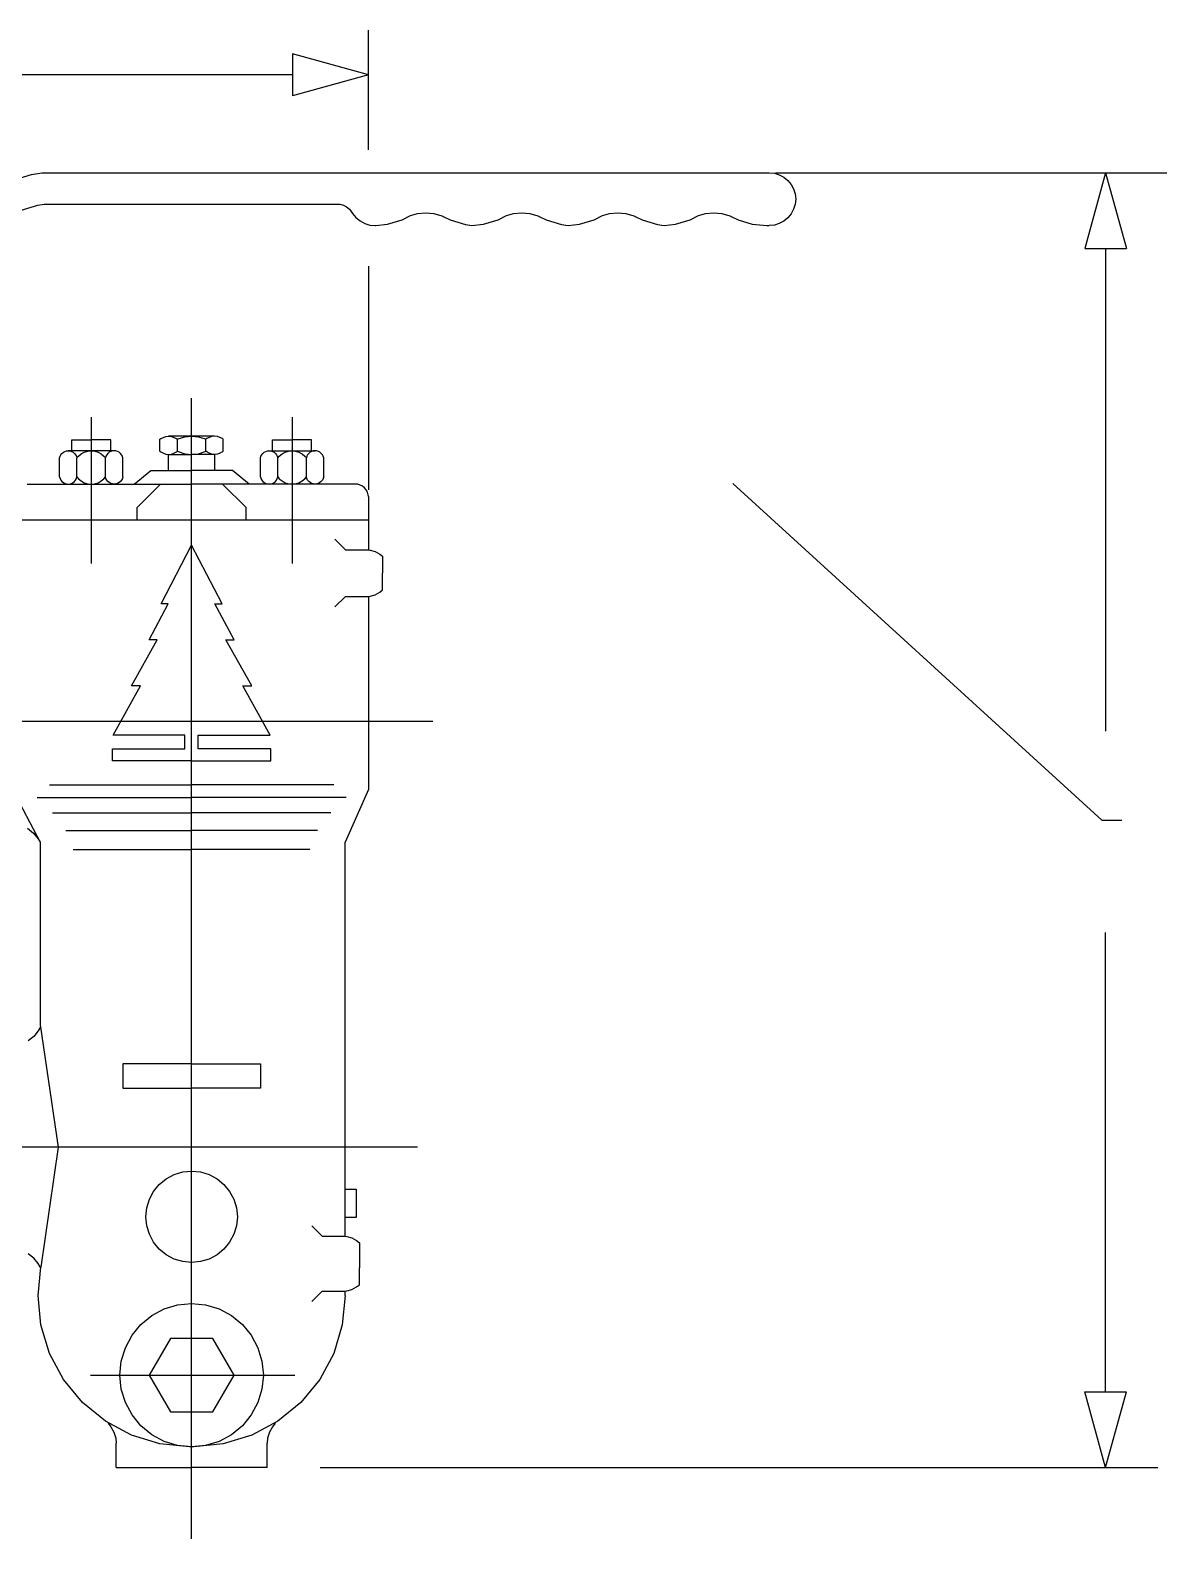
# Model space of a CAD drawing. Extents: x 391 to 1246, y 154 to 1081.
# Drawn here: x 906.5 to 1246.2, y 154 to 605.1 of the extents above; entities that cross this region are included whole.
import ezdxf

# ---------------------------------------------------------------- set-up
doc = ezdxf.new("R2010")
doc.units = 0
doc.header["$MEASUREMENT"] = 0
doc.layers.get('0').update_dxf_attribs({"linetype": 'CONTINUOUS'})
for name, color, linetype in [('-1', 7, 'CONTINUOUS'), ('1', 7, 'CONTINUOUS'), ('4', 7, 'CONTINUOUS')]:
    doc.layers.add(name, color=color, linetype=linetype)

msp = doc.modelspace()

# ---------------------------------------------------------------- linework, layer by layer
at = {"layer": '-1', "color": 3, "linetype": 'Continuous'}
msp.add_line((984.91, 591.75), (643.82, 591.75), dxfattribs=at)
at = {"layer": '-1', "color": 5, "linetype": 'Continuous'}
msp.add_line((1226.78, 368.92), (1232.78, 368.92), dxfattribs=at)
at = {"linetype": 'Continuous'}
msp.add_line((1226.78, 368.92), (1116.54, 469.63), dxfattribs=at)
at = {"layer": '1', "color": 3, "linetype": 'Continuous'}
for p, q in [((1007.58, 569.34), (1007.58, 605.13)), ((1129.28, 562.52), (1246.22, 562.52)), ((1227.92, 539.85), (1227.92, 395.5)), ((1007.58, 534.58), (1007.58, 467.65)), ((1227.92, 198), (1227.92, 335.32)), ((993.13, 175.33), (1243.55, 175.33))]:
    msp.add_line(p, q, dxfattribs=at)
at = {"layer": '1', "color": 7, "linetype": 'Continuous'}
for p, q in [((893.5, 557.93), (906.87, 561.98)), ((906.87, 561.98), (909.92, 562.52)), ((909.92, 562.52), (1127.37, 562.52)), ((1127.37, 562.52), (1128.91, 562.37)), ((1128.91, 562.37), (1130.39, 561.92)), ((1130.39, 561.92), (1131.76, 561.19)), ((1131.76, 561.19), (1132.96, 560.21)), ((1132.96, 560.21), (1133.94, 559.01)), ((1133.94, 559.01), (1134.67, 557.64)), ((1134.67, 557.64), (1135.12, 556.16)), ((1135.12, 556.16), (1135.28, 554.61)), ((897.08, 549.27), (908.7, 552.79)), ((908.7, 552.79), (910.67, 553.15)), ((910.67, 553.15), (998.58, 553.15)), ((998.58, 553.15), (999.06, 553.08)), ((999.06, 553.08), (1000.09, 552.77)), ((1000.09, 552.77), (1001.04, 552.26)), ((1001.04, 552.26), (1001.87, 551.58)), ((1001.87, 551.58), (1002.45, 550.89)), ((1002.45, 550.89), (1002.79, 550.34)), ((1022.25, 550.29), (1024.68, 550.53)), ((1024.68, 550.53), (1027.12, 550.29)), ((1050.95, 550.29), (1053.39, 550.53)), ((1053.39, 550.53), (1055.83, 550.29)), ((1079.66, 550.3), (1082.1, 550.54)), ((1082.1, 550.54), (1084.53, 550.3)), ((1108.37, 550.3), (1110.8, 550.54)), ((1110.8, 550.54), (1113.24, 550.3)), ((1134.67, 551.59), (1133.94, 550.22)), ((1135.12, 553.07), (1134.67, 551.59)), ((1135.28, 554.61), (1135.12, 553.07)), ((1002.79, 550.34), (1003.81, 549.1)), ((1003.81, 549.1), (1005.05, 548.08)), ((1005.05, 548.08), (1006.46, 547.33)), ((1006.46, 547.33), (1008, 546.86)), ((1008, 546.86), (1009.6, 546.7)), ((1009.6, 546.7), (1009.8, 546.7)), ((1009.8, 546.7), (1013.24, 547.13)), ((1013.24, 547.13), (1017.64, 548.46)), ((1017.64, 548.46), (1020.13, 549.67)), ((1020.13, 549.67), (1022.25, 550.29)), ((1027.12, 550.29), (1029.46, 549.58)), ((1029.46, 549.58), (1029.88, 549.4)), ((1029.88, 549.4), (1032.01, 548.39)), ((1032.01, 548.39), (1036.56, 547.01)), ((1036.56, 547.01), (1038.51, 546.7)), ((1038.51, 546.7), (1041.94, 547.13)), ((1041.94, 547.13), (1046.35, 548.46)), ((1046.35, 548.46), (1048.84, 549.67)), ((1048.84, 549.68), (1050.95, 550.29)), ((1055.83, 550.29), (1058.17, 549.58)), ((1058.17, 549.58), (1058.59, 549.4)), ((1058.59, 549.4), (1060.72, 548.39)), ((1060.72, 548.39), (1065.27, 547.01)), ((1065.27, 547.01), (1067.22, 546.71)), ((1067.22, 546.71), (1070.65, 547.13)), ((1070.65, 547.13), (1075.06, 548.47)), ((1075.06, 548.47), (1077.55, 549.68)), ((1077.55, 549.68), (1079.66, 550.3)), ((1084.53, 550.3), (1086.88, 549.59)), ((1086.88, 549.59), (1087.3, 549.4)), ((1087.3, 549.4), (1089.43, 548.4)), ((1089.43, 548.4), (1093.98, 547.02)), ((1093.98, 547.02), (1095.93, 546.71)), ((1095.93, 546.71), (1099.36, 547.13)), ((1099.36, 547.13), (1103.76, 548.47)), ((1103.76, 548.47), (1106.26, 549.68)), ((1106.26, 549.68), (1108.37, 550.3)), ((1113.24, 550.3), (1115.58, 549.59)), ((1115.58, 549.59), (1116, 549.4)), ((1116, 549.4), (1118.12, 548.39)), ((1118.12, 548.39), (1122.29, 547.12)), ((1122.29, 547.12), (1126.63, 546.69)), ((1126.63, 546.69), (1127.37, 546.71)), ((1128.91, 546.86), (1127.37, 546.71)), ((1130.39, 547.31), (1128.91, 546.86)), ((1131.76, 548.04), (1130.39, 547.31)), ((1132.96, 549.02), (1131.76, 548.04)), ((1133.94, 550.22), (1132.96, 549.02)), ((945.26, 482.79), (945.54, 483)), ((945.26, 479.21), (945.26, 482.79)), ((945.54, 483), (946.26, 483.38)), ((946.26, 483.38), (947.04, 483.62)), ((947.04, 483.62), (947.85, 483.7)), ((961.59, 483.7), (947.85, 483.7)), ((947.85, 483.7), (948.66, 483.62)), ((948.66, 483.62), (949.44, 483.38)), ((949.44, 483.38), (950.16, 483)), ((950.16, 483), (950.45, 482.79)), ((950.45, 482.79), (950.7, 482.9)), ((950.45, 479.21), (950.45, 482.79)), ((950.7, 482.9), (952.67, 483.49)), ((952.67, 483.49), (954.72, 483.7)), ((954.72, 483.7), (956.77, 483.49)), ((956.77, 483.49), (958.74, 482.9)), ((958.74, 482.9), (958.99, 482.79)), ((959.28, 483), (958.99, 482.79)), ((958.99, 479.21), (958.99, 482.79)), ((960, 483.38), (959.28, 483)), ((960.78, 483.62), (960, 483.38)), ((961.59, 483.7), (960.78, 483.62)), ((962.4, 483.62), (961.59, 483.7)), ((963.18, 483.38), (962.4, 483.62)), ((963.9, 483), (963.18, 483.38)), ((964.18, 482.79), (963.9, 483)), ((964.18, 479.21), (964.18, 482.79)), ((915.39, 477.72), (915.63, 478.18)), ((915.63, 478.18), (915.96, 478.58)), ((915.96, 478.58), (916.37, 478.91)), ((916.37, 478.91), (916.82, 479.15)), ((916.82, 479.15), (917.32, 479.31)), ((917.32, 479.31), (917.84, 479.36)), ((931.57, 479.36), (917.84, 479.36)), ((917.84, 479.36), (918.36, 479.31)), ((918.36, 479.31), (918.85, 479.15)), ((918.85, 479.15), (919.31, 478.91)), ((918.89, 479.36), (918.89, 482.61)), ((918.89, 482.61), (924.71, 482.61)), ((919.31, 478.91), (919.71, 478.58)), ((919.71, 478.58), (920.04, 478.18)), ((920.04, 478.18), (920.29, 477.72)), ((920.89, 477.78), (921.71, 478.45)), ((921.71, 478.45), (922.64, 478.95)), ((922.64, 478.95), (923.65, 479.25)), ((923.65, 479.25), (924.71, 479.36)), ((930.53, 482.61), (924.71, 482.61)), ((924.71, 479.36), (925.76, 479.25)), ((925.76, 479.25), (926.77, 478.95)), ((926.77, 478.95), (927.7, 478.45)), ((927.7, 478.45), (928.52, 477.78)), ((929.37, 478.18), (929.12, 477.72)), ((929.7, 478.58), (929.37, 478.18)), ((930.1, 478.91), (929.7, 478.58)), ((930.56, 479.15), (930.1, 478.91)), ((930.53, 479.36), (930.53, 482.61)), ((931.06, 479.31), (930.56, 479.15)), ((931.57, 479.36), (931.06, 479.31)), ((932.09, 479.31), (931.57, 479.36)), ((932.59, 479.15), (932.09, 479.31)), ((933.05, 478.91), (932.59, 479.15)), ((933.45, 478.58), (933.05, 478.91)), ((933.78, 478.18), (933.45, 478.58)), ((934.02, 477.72), (933.78, 478.18)), ((945.26, 479.21), (945.54, 479)), ((945.54, 479), (946.26, 478.62)), ((946.26, 478.62), (947.04, 478.38)), ((947.04, 478.38), (947.85, 478.3)), ((947.78, 473.51), (947.78, 478.3)), ((947.78, 478.3), (954.72, 478.3)), ((947.85, 478.3), (948.66, 478.38)), ((948.66, 478.38), (949.44, 478.62)), ((949.44, 478.62), (950.16, 479)), ((950.16, 479), (950.45, 479.21)), ((950.45, 479.21), (950.7, 479.1)), ((950.7, 479.1), (952.67, 478.5)), ((952.67, 478.5), (954.72, 478.3)), ((954.72, 478.3), (956.77, 478.5)), ((961.66, 478.3), (954.72, 478.3)), ((956.77, 478.5), (958.74, 479.1)), ((958.74, 479.1), (958.99, 479.21)), ((959.28, 479), (958.99, 479.21)), ((960, 478.62), (959.28, 479)), ((960.78, 478.38), (960, 478.62)), ((961.59, 478.3), (960.78, 478.38)), ((962.4, 478.38), (961.59, 478.3)), ((961.66, 473.51), (961.66, 478.3)), ((963.18, 478.62), (962.4, 478.38)), ((963.9, 479), (963.18, 478.62)), ((964.18, 479.21), (963.9, 479)), ((975.41, 477.72), (975.66, 478.18)), ((975.66, 478.18), (975.99, 478.58)), ((975.99, 478.58), (976.39, 478.91)), ((976.39, 478.91), (976.85, 479.15)), ((976.85, 479.15), (977.35, 479.31)), ((977.35, 479.31), (977.86, 479.36)), ((977.86, 479.36), (991.6, 479.36)), ((977.86, 479.36), (978.38, 479.31)), ((978.38, 479.31), (978.88, 479.15)), ((978.88, 479.15), (979.34, 478.91)), ((978.91, 479.36), (978.91, 482.61)), ((978.91, 482.61), (984.73, 482.61)), ((979.34, 478.91), (979.74, 478.58)), ((979.74, 478.58), (980.07, 478.18)), ((980.07, 478.18), (980.31, 477.72)), ((980.92, 477.78), (981.74, 478.45)), ((981.74, 478.45), (982.67, 478.95)), ((982.67, 478.95), (983.68, 479.25)), ((983.68, 479.25), (984.73, 479.36)), ((990.55, 482.61), (984.73, 482.61)), ((984.73, 479.36), (985.78, 479.25)), ((985.78, 479.25), (986.8, 478.95)), ((986.8, 478.95), (987.73, 478.45)), ((987.73, 478.45), (988.55, 477.78)), ((989.39, 478.18), (989.15, 477.72)), ((989.72, 478.58), (989.39, 478.18)), ((990.13, 478.91), (989.72, 478.58)), ((990.58, 479.15), (990.13, 478.91)), ((990.55, 479.36), (990.55, 482.61)), ((991.08, 479.31), (990.58, 479.15)), ((991.6, 479.36), (991.08, 479.31)), ((992.12, 479.31), (991.6, 479.36)), ((992.61, 479.15), (992.12, 479.31)), ((993.07, 478.91), (992.61, 479.15)), ((993.47, 478.58), (993.07, 478.91)), ((993.8, 478.18), (993.47, 478.58)), ((994.05, 477.72), (993.8, 478.18)), ((915.24, 477.25), (915.39, 477.72)), ((915.24, 471.53), (915.24, 477.25)), ((920.29, 477.72), (920.43, 477.25)), ((920.43, 477.25), (920.89, 477.78)), ((920.43, 471.53), (920.43, 477.25)), ((928.52, 477.78), (928.98, 477.25)), ((929.12, 477.72), (928.98, 477.25)), ((928.98, 471.53), (928.98, 477.25)), ((934.17, 477.25), (934.02, 477.72)), ((934.17, 471.53), (934.17, 477.25)), ((975.27, 477.25), (975.41, 477.72)), ((975.27, 471.53), (975.27, 477.25)), ((980.31, 477.72), (980.46, 477.25)), ((980.46, 477.25), (980.92, 477.78)), ((980.46, 471.53), (980.46, 477.25)), ((988.55, 477.78), (989.01, 477.25)), ((989.15, 477.72), (989.01, 477.25)), ((989.01, 471.53), (989.01, 477.25)), ((994.19, 477.25), (994.05, 477.72)), ((994.19, 471.53), (994.19, 477.25)), ((905.56, 469.42), (954.72, 469.42)), ((915.24, 471.53), (915.39, 471.06)), ((915.39, 471.06), (915.63, 470.6)), ((915.63, 470.6), (915.96, 470.2)), ((915.96, 470.2), (916.37, 469.87)), ((916.37, 469.87), (916.82, 469.62)), ((916.82, 469.62), (917.32, 469.47)), ((917.32, 469.47), (917.84, 469.42)), ((917.84, 469.42), (918.36, 469.47)), ((918.36, 469.47), (918.85, 469.62)), ((918.85, 469.62), (919.31, 469.87)), ((919.31, 469.87), (919.71, 470.2)), ((919.71, 470.2), (920.04, 470.6)), ((920.04, 470.6), (920.29, 471.06)), ((920.29, 471.06), (920.43, 471.53)), ((920.43, 471.53), (920.89, 471)), ((920.89, 471), (921.71, 470.33)), ((921.71, 470.33), (922.64, 469.83)), ((922.64, 469.83), (923.65, 469.53)), ((923.65, 469.53), (924.71, 469.42)), ((924.71, 469.42), (925.76, 469.53)), ((925.76, 469.53), (926.77, 469.83)), ((926.77, 469.83), (927.7, 470.33)), ((927.7, 470.33), (928.52, 471)), ((928.52, 471), (928.98, 471.53)), ((929.12, 471.06), (928.98, 471.53)), ((929.37, 470.6), (929.12, 471.06)), ((929.7, 470.2), (929.37, 470.6)), ((930.1, 469.87), (929.7, 470.2)), ((930.56, 469.62), (930.1, 469.87)), ((931.06, 469.47), (930.56, 469.62)), ((931.57, 469.42), (931.06, 469.47)), ((932.09, 469.47), (931.57, 469.42)), ((932.59, 469.62), (932.09, 469.47)), ((933.05, 469.87), (932.59, 469.62)), ((933.45, 470.2), (933.05, 469.87)), ((933.78, 470.6), (933.45, 470.2)), ((934.02, 471.06), (933.78, 470.6)), ((934.17, 471.53), (934.02, 471.06)), ((937.57, 469.42), (942.52, 473.51)), ((938.39, 462.37), (945.45, 469.42)), ((942.52, 473.51), (954.72, 473.51)), ((966.92, 473.51), (954.72, 473.51)), ((1003.88, 469.42), (954.72, 469.42)), ((971.05, 462.37), (963.99, 469.42)), ((971.87, 469.42), (966.92, 473.51)), ((975.27, 471.53), (975.41, 471.06)), ((975.41, 471.06), (975.66, 470.6)), ((975.66, 470.6), (975.99, 470.2)), ((975.99, 470.2), (976.39, 469.87)), ((976.39, 469.87), (976.85, 469.62)), ((976.85, 469.62), (977.35, 469.47)), ((977.35, 469.47), (977.86, 469.42)), ((977.86, 469.42), (978.38, 469.47)), ((978.38, 469.47), (978.88, 469.62)), ((978.88, 469.62), (979.34, 469.87)), ((979.34, 469.87), (979.74, 470.2)), ((979.74, 470.2), (980.07, 470.6)), ((980.07, 470.6), (980.31, 471.06)), ((980.31, 471.06), (980.46, 471.53)), ((980.46, 471.53), (980.92, 471)), ((980.92, 471), (981.74, 470.33)), ((981.74, 470.33), (982.67, 469.83)), ((982.67, 469.83), (983.68, 469.53)), ((983.68, 469.53), (984.73, 469.42)), ((984.73, 469.42), (985.78, 469.53)), ((985.78, 469.53), (986.8, 469.83)), ((986.8, 469.83), (987.73, 470.33)), ((987.73, 470.33), (988.55, 471)), ((988.55, 471), (989.01, 471.53)), ((989.15, 471.06), (989.01, 471.53)), ((989.39, 470.6), (989.15, 471.06)), ((989.72, 470.2), (989.39, 470.6)), ((990.13, 469.87), (989.72, 470.2)), ((990.58, 469.62), (990.13, 469.87)), ((991.08, 469.47), (990.58, 469.62)), ((991.6, 469.42), (991.08, 469.47)), ((992.12, 469.47), (991.6, 469.42)), ((992.61, 469.62), (992.12, 469.47)), ((993.07, 469.87), (992.61, 469.62)), ((993.47, 470.2), (993.07, 469.87)), ((993.8, 470.6), (993.47, 470.2)), ((994.05, 471.06), (993.8, 470.6)), ((994.19, 471.53), (994.05, 471.06)), ((1004.36, 469.36), (1003.88, 469.42)), ((1005.11, 469.13), (1004.36, 469.36)), ((1005.81, 468.76), (1005.11, 469.13)), ((1006.42, 468.26), (1005.81, 468.76)), ((1006.92, 467.65), (1006.42, 468.26)), ((1007.29, 466.95), (1006.92, 467.65)), ((1007.52, 466.2), (1007.29, 466.95)), ((1007.58, 465.74), (1007.52, 466.2)), ((1007.58, 465.74), (1007.58, 449.77)), ((938.39, 458.71), (938.39, 462.37)), ((971.05, 458.71), (971.05, 462.37)), ((901.86, 458.71), (1007.58, 458.71)), ((945.57, 433.63), (954.72, 451.14)), ((963.87, 433.63), (954.72, 451.14)), ((997.57, 452.89), (1000.69, 449.77)), ((1000.69, 449.77), (1007.58, 449.77)), ((1007.58, 449.77), (1008.04, 449.69)), ((1008.04, 449.69), (1009.55, 449.24)), ((1009.55, 449.24), (1010.95, 448.49)), ((1010.95, 448.49), (1011.81, 447.83)), ((1011.81, 447.83), (1011.81, 442.79)), ((1011.81, 437.74), (1011.81, 442.79)), ((1010.95, 437.08), (1011.81, 437.74)), ((942.04, 422.83), (947.75, 433.63)), ((947.75, 433.63), (945.57, 433.63)), ((967.4, 422.83), (961.69, 433.63)), ((961.69, 433.63), (963.87, 433.63)), ((997.57, 432.68), (1000.69, 435.8)), ((1000.69, 435.8), (1007.58, 435.8)), ((1007.58, 435.8), (1008.04, 435.88)), ((1007.58, 435.8), (1007.58, 378.11)), ((1008.04, 435.88), (1009.55, 436.33)), ((1009.55, 436.33), (1010.95, 437.08)), ((936.71, 409.08), (944.46, 422.83)), ((944.46, 422.83), (942.04, 422.83)), ((972.73, 409.08), (964.98, 422.83)), ((964.98, 422.83), (967.4, 422.83)), ((931.23, 394.37), (939.42, 409.08)), ((939.42, 409.08), (936.71, 409.08)), ((978.21, 394.37), (970.02, 409.08)), ((970.02, 409.08), (972.73, 409.08)), ((952.72, 394.37), (931.23, 394.37)), ((952.72, 390.28), (952.72, 394.37)), ((956.72, 390.28), (956.72, 394.37)), ((956.72, 394.37), (978.21, 394.37)), ((931.02, 386.68), (931.02, 390.28)), ((931.02, 390.28), (952.72, 390.28)), ((978.42, 390.28), (956.72, 390.28)), ((978.42, 386.68), (978.42, 390.28)), ((954.72, 386.68), (931.02, 386.68)), ((954.72, 386.68), (978.42, 386.68)), ((912.22, 379.49), (954.72, 379.49)), ((997.22, 379.49), (954.72, 379.49)), ((901.15, 378.11), (909.45, 362.32)), ((908.56, 375.74), (954.72, 375.74)), ((1000.88, 375.74), (954.72, 375.74)), ((1007.58, 378.11), (1000.63, 362.32)), ((913.09, 371.12), (954.72, 371.12)), ((996.35, 371.12), (954.72, 371.12)), ((905.65, 366.51), (907.41, 365.07)), ((917.13, 365.83), (954.72, 365.83)), ((992.31, 365.83), (954.72, 365.83)), ((907.41, 365.07), (908.86, 363.31)), ((908.86, 363.31), (909.45, 362.32)), ((909.45, 362.32), (909.45, 307.71)), ((1000.63, 244.52), (1000.63, 362.32)), ((919.34, 360.16), (954.72, 360.16)), ((990.09, 360.16), (954.72, 360.16)), ((909.54, 307.11), (908.83, 305.88)), ((909.45, 307.71), (914.83, 271.11)), ((907.5, 304.26), (905.88, 302.93)), ((908.83, 305.88), (907.5, 304.26)), ((954.72, 296.04), (934.17, 296.04)), ((934.17, 296.04), (934.17, 288.81)), ((954.72, 296.04), (975.27, 296.04)), ((975.27, 296.04), (975.27, 288.81)), ((934.17, 288.81), (954.72, 288.81)), ((975.27, 288.81), (954.72, 288.81)), ((914.83, 271.11), (909.6, 235.27)), ((945.05, 259.98), (947.13, 261.68)), ((947.13, 261.68), (949.49, 262.95)), ((949.49, 262.95), (952.05, 263.72)), ((952.05, 263.72), (954.72, 263.99)), ((954.72, 263.99), (957.39, 263.72)), ((957.39, 263.72), (959.95, 262.95)), ((959.95, 262.95), (962.31, 261.68)), ((962.31, 261.68), (964.38, 259.98)), ((942.09, 255.55), (943.36, 257.91)), ((943.36, 257.91), (945.05, 259.98)), ((964.38, 259.98), (966.08, 257.91)), ((966.08, 257.91), (967.35, 255.55)), ((1000.63, 258.54), (1003.92, 258.54)), ((1003.92, 258.54), (1003.92, 250.09)), ((941.05, 250.32), (941.31, 252.99)), ((941.31, 252.99), (942.09, 255.55)), ((967.35, 255.55), (968.12, 252.99)), ((968.12, 252.99), (968.39, 250.32)), ((941.31, 247.65), (941.05, 250.32)), ((968.39, 250.32), (968.12, 247.65)), ((1003.92, 250.09), (1000.63, 250.09)), ((942.09, 245.09), (941.31, 247.65)), ((943.36, 242.73), (942.09, 245.09)), ((967.35, 245.09), (966.08, 242.73)), ((968.12, 247.65), (967.35, 245.09)), ((990.62, 247.63), (993.74, 244.52)), ((993.74, 244.52), (1000.63, 244.52)), ((1000.63, 244.52), (1001.09, 244.44)), ((1001.09, 244.44), (1002.6, 243.98)), ((1002.6, 243.98), (1004, 243.23)), ((907.5, 237.96), (905.88, 239.29)), ((945.05, 240.65), (943.36, 242.73)), ((947.13, 238.95), (945.05, 240.65)), ((964.38, 240.65), (962.31, 238.95)), ((966.08, 242.73), (964.38, 240.65)), ((1004, 243.23), (1004.86, 242.57)), ((1004.86, 242.57), (1004.86, 235.05)), ((908.83, 236.34), (907.5, 237.96)), ((908.81, 226.81), (909.6, 235.27)), ((909.54, 235.11), (908.83, 236.34)), ((949.49, 237.69), (947.13, 238.95)), ((952.05, 236.91), (949.49, 237.69)), ((954.72, 236.65), (952.05, 236.91)), ((957.39, 236.91), (954.72, 236.65)), ((959.95, 237.69), (957.39, 236.91)), ((962.31, 238.95), (959.95, 237.69)), ((1004.86, 230.01), (1004.86, 235.05)), ((909.68, 217.98), (908.81, 226.81)), ((990.62, 224.95), (993.74, 228.06)), ((993.74, 228.06), (1000.63, 228.06)), ((1000.63, 226.81), (999.76, 217.98)), ((1000.63, 228.06), (1001.09, 228.14)), ((1000.63, 226.81), (1000.63, 228.06)), ((1001.09, 228.14), (1002.6, 228.6)), ((1002.6, 228.6), (1004, 229.35)), ((1004, 229.35), (1004.86, 230.01)), ((942.81, 220.79), (946.52, 222.77)), ((946.52, 222.77), (950.54, 223.99)), ((950.54, 223.99), (954.72, 224.41)), ((954.72, 224.41), (958.9, 223.99)), ((958.9, 223.99), (962.92, 222.77)), ((962.92, 222.77), (966.63, 220.79)), ((912.25, 209.48), (909.68, 217.98)), ((936.9, 214.88), (939.56, 218.13)), ((939.56, 218.13), (942.81, 220.79)), ((966.63, 220.79), (969.88, 218.13)), ((969.88, 218.13), (972.54, 214.88)), ((999.76, 217.98), (997.19, 209.48)), ((934.92, 211.17), (936.9, 214.88)), ((948.38, 213.95), (942.04, 202.97)), ((961.06, 213.95), (948.38, 213.95)), ((967.4, 202.97), (961.06, 213.95)), ((972.54, 214.88), (974.52, 211.17)), ((916.44, 201.65), (912.25, 209.48)), ((933.7, 207.15), (934.92, 211.17)), ((974.52, 211.17), (975.74, 207.15)), ((997.19, 209.48), (993, 201.65)), ((933.28, 202.97), (933.7, 207.15)), ((975.74, 207.15), (976.15, 202.97)), ((922.07, 194.79), (916.44, 201.65)), ((933.7, 198.79), (933.28, 202.97)), ((934.92, 194.77), (933.7, 198.79)), ((942.04, 202.97), (948.38, 191.99)), ((961.06, 191.99), (967.4, 202.97)), ((975.74, 198.79), (974.52, 194.77)), ((976.15, 202.97), (975.74, 198.79)), ((993, 201.65), (987.37, 194.79)), ((928.93, 189.16), (922.07, 194.79)), ((936.9, 191.06), (934.92, 194.77)), ((974.52, 194.77), (972.54, 191.06)), ((987.37, 194.79), (980.51, 189.16)), ((939.56, 187.81), (936.9, 191.06)), ((948.38, 191.99), (961.06, 191.99)), ((972.54, 191.06), (969.88, 187.81)), ((936.76, 184.98), (928.93, 189.16)), ((929.72, 188.65), (930.57, 187.55)), ((930.57, 187.55), (931.46, 185.89)), ((931.46, 185.89), (932.01, 184.08)), ((945.25, 182.4), (936.76, 184.98)), ((942.81, 185.15), (939.56, 187.81)), ((946.52, 183.17), (942.81, 185.15)), ((966.63, 185.15), (962.92, 183.17)), ((972.68, 184.98), (964.19, 182.4)), ((969.88, 187.81), (966.63, 185.15)), ((980.51, 189.16), (972.68, 184.98)), ((977.98, 185.89), (977.43, 184.08)), ((978.87, 187.55), (977.98, 185.89)), ((979.72, 188.65), (978.87, 187.55)), ((932.01, 184.08), (932.18, 182.67)), ((932.18, 175.33), (932.18, 182.67)), ((954.09, 181.53), (945.25, 182.4)), ((950.54, 181.95), (946.52, 183.17)), ((954.72, 181.54), (950.54, 181.95)), ((954.72, 181.54), (954.09, 181.53)), ((958.9, 181.95), (954.72, 181.54)), ((955.35, 181.53), (954.72, 181.54)), ((964.19, 182.4), (955.35, 181.53)), ((962.92, 183.17), (958.9, 181.95)), ((977.43, 184.08), (977.26, 182.67)), ((977.26, 175.33), (977.26, 182.67)), ((932.18, 175.33), (954.72, 175.33)), ((977.26, 175.33), (954.72, 175.33))]:
    msp.add_line(p, q, dxfattribs=at)
at = {"layer": '1', "color": 4, "linetype": 'Continuous'}
for p, q in [((954.72, 154.03), (954.72, 495.11)), ((924.71, 489.43), (924.71, 445.67)), ((984.73, 489.43), (984.73, 445.67)), ((602, 398.54), (1026.86, 398.54)), ((1022.21, 271.11), (611.56, 271.11)), ((924.5, 202.97), (985.6, 202.97))]:
    msp.add_line(p, q, dxfattribs=at)
at = {"layer": '4', "color": 3, "linetype": 'Continuous'}
for p, q in [((984.91, 598.02), (984.91, 585.48)), ((1007.58, 591.75), (984.91, 598.02)), ((984.91, 598.02), (984.91, 585.48)), ((1007.58, 591.75), (984.91, 585.48)), ((1227.92, 562.52), (1221.66, 539.85)), ((1227.92, 562.52), (1234.19, 539.85)), ((1221.66, 539.85), (1234.19, 539.85)), ((1221.66, 539.85), (1234.19, 539.85)), ((1221.66, 198), (1234.19, 198)), ((1227.92, 175.33), (1221.66, 198)), ((1221.66, 198), (1234.19, 198)), ((1227.92, 175.33), (1234.19, 198))]:
    msp.add_line(p, q, dxfattribs=at)

doc.saveas('drawing.dxf')
